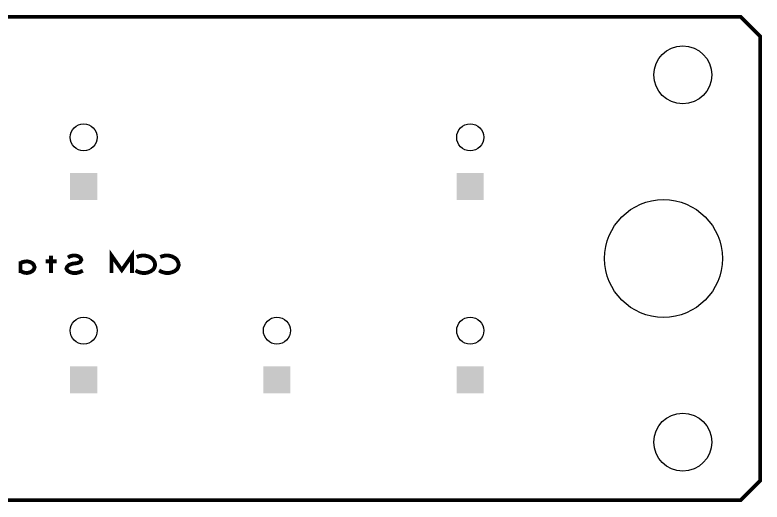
# Model space of a CAD drawing. Extents: x 0 to 150, y 0 to 25.
# Drawn here: x 111.45 to 150.1, y -0.1 to 25.1 of the extents above; entities that cross this region are included whole.
import ezdxf

# ---------------------------------------------------------------- set-up
doc = ezdxf.new("R2010")
doc.units = 0
doc.layers.get('0').update_dxf_attribs({"linetype": 'CONTINUOUS'})
doc.layers.add('MASK_BOTTOM_ART', color=5, linetype='CONTINUOUS')
doc.layers.add('SILK_BOTTOM_ART', color=12, linetype='CONTINUOUS')

# ---------------------------------------------------------------- blocks, each defined once
blk = doc.blocks.new('ROUND_335')
blk.add_circle((0, 0), 1.5)
blk = doc.blocks.new('ROUND_338')
blk.add_circle((0, 0), 3.048)
blk = doc.blocks.new('ROUND_14')
blk.add_circle((0, 0), 0.7)
blk = doc.blocks.new('SQUARE_29')
blk.add_solid([(0.7, 0.7), (0.7, -0.7), (-0.7, 0.7), (-0.7, -0.7)])

msp = doc.modelspace()

# ---------------------------------------------------------------- linework, layer by layer
at = {"layer": 'MASK_BOTTOM_ART', "const_width": 0.2}
msp.add_lwpolyline([(0, 2.75), (0, 1), (1, 0), (149, 0), (150, 1), (150, 24), (149, 25), (1, 25), (0, 24), (0, 2.75)], dxfattribs=at)
at = {"layer": 'SILK_BOTTOM_ART', "const_width": 0.2}
for points in [[(0, 2.75), (0, 1), (1, 0), (149, 0), (150, 1), (150, 24), (149, 25), (1, 25), (0, 24), (0, 2.75)], [(117.5011, 11.75), (117.5011, 12.6531), (116.9728, 11.9005), (116.4445, 12.6531), (116.4445, 11.75)], [(111.7302, 12.2467), (111.8115, 12.3069), (111.9335, 12.337), (112.0757, 12.352), (112.2179, 12.322), (112.3398, 12.2618), (112.4211, 12.1714), (112.4618, 12.051), (112.4211, 11.9306), (112.3398, 11.8403), (112.2179, 11.7801), (112.0757, 11.75), (111.9335, 11.765), (111.8115, 11.8102), (111.7302, 11.8704)], [(111.7302, 11.75), (111.7302, 12.352)], [(113.5997, 12.352), (113.0307, 12.352)], [(113.3152, 12.6531), (113.3152, 11.75)], [(114.9611, 11.8704), (114.7986, 11.7951), (114.6157, 11.75), (114.4531, 11.75), (114.2906, 11.7951), (114.1686, 11.8704), (114.1077, 11.9758), (114.1483, 12.0811), (114.2499, 12.1714), (114.4328, 12.2317), (114.6766, 12.2618), (114.8189, 12.322), (114.8799, 12.4273), (114.8392, 12.5327), (114.7376, 12.6079), (114.5954, 12.6531), (114.4531, 12.6531), (114.3109, 12.623), (114.1889, 12.5477)], [(117.745, 12.5778), (117.8669, 12.623), (118.0091, 12.6531), (118.1717, 12.6531), (118.3546, 12.6079), (118.4968, 12.5327), (118.5984, 12.4424), (118.6797, 12.2919), (118.7, 12.1564), (118.6594, 12.0209), (118.5984, 11.9306), (118.4765, 11.8403), (118.3342, 11.7801), (118.192, 11.75), (118.0498, 11.75), (117.9075, 11.7801), (117.7856, 11.8252), (117.684, 11.8854)], [(118.9642, 12.5778), (119.0861, 12.623), (119.2283, 12.6531), (119.3909, 12.6531), (119.5738, 12.6079), (119.716, 12.5327), (119.8176, 12.4424), (119.8989, 12.2919), (119.9192, 12.1564), (119.8786, 12.0209), (119.8176, 11.9306), (119.6957, 11.8403), (119.5534, 11.7801), (119.4112, 11.75), (119.269, 11.75), (119.1267, 11.7801), (119.0048, 11.8252), (118.9032, 11.8854)]]:
    msp.add_lwpolyline(points, dxfattribs=at)

# ---------------------------------------------------------------- block references
at = {"layer": 'MASK_BOTTOM_ART'}
for name, p in [('ROUND_335', (146, 22)), ('ROUND_14', (115, 18.77)), ('ROUND_14', (135, 18.77)), ('SQUARE_29', (115, 16.23)), ('SQUARE_29', (135, 16.23)), ('ROUND_338', (145, 12.5)), ('ROUND_14', (115, 8.77)), ('ROUND_14', (125, 8.77)), ('ROUND_14', (135, 8.77)), ('SQUARE_29', (115, 6.23)), ('SQUARE_29', (125, 6.23)), ('SQUARE_29', (135, 6.23)), ('ROUND_335', (146, 3))]:
    msp.add_blockref(name, p, dxfattribs=at)

doc.saveas('drawing.dxf')
